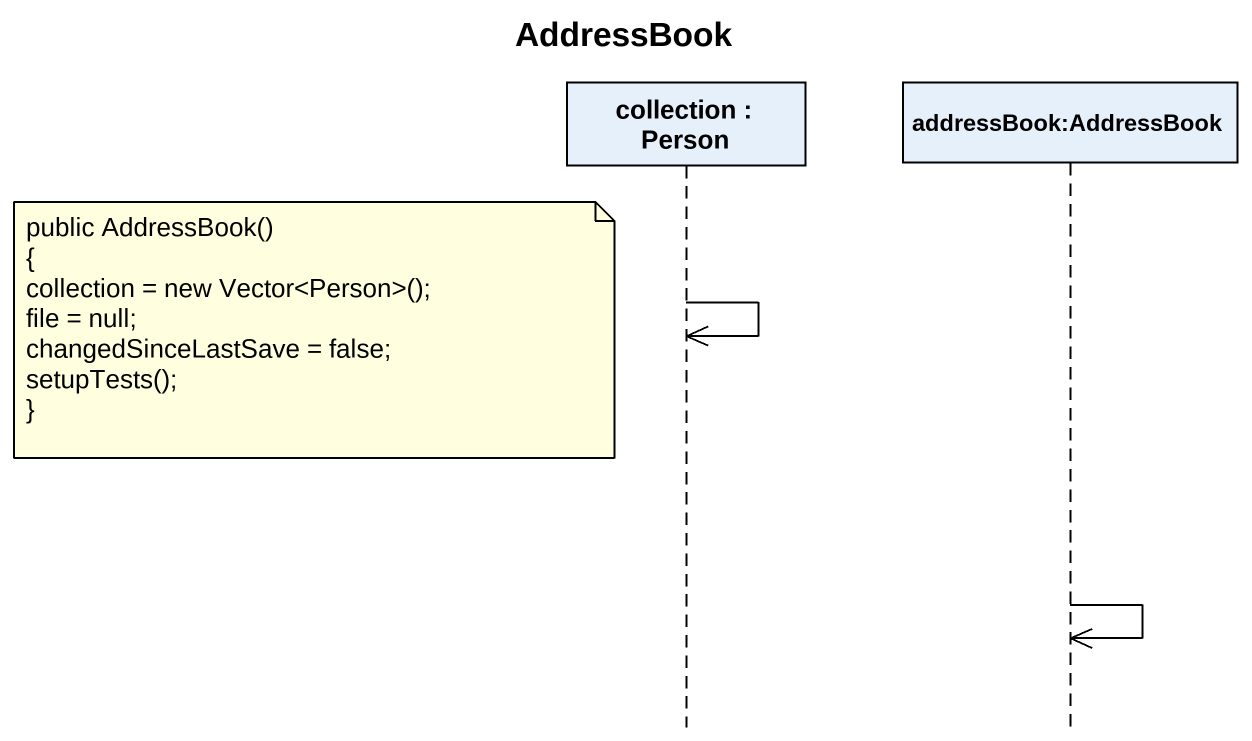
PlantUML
@startuml
title AddressBook
hide footbox
participant "collection : Person" as collection
participant "addressBook:AddressBook" as addressBook_AddressBook

collection ->> collection
note left of collection
  public AddressBook()
  {
  collection = new Vector<Person>();
  file = null;
  changedSinceLastSave = false;
  setupTests();
  ~}
end note
addressBook_AddressBook ->> addressBook_AddressBook
@enduml
